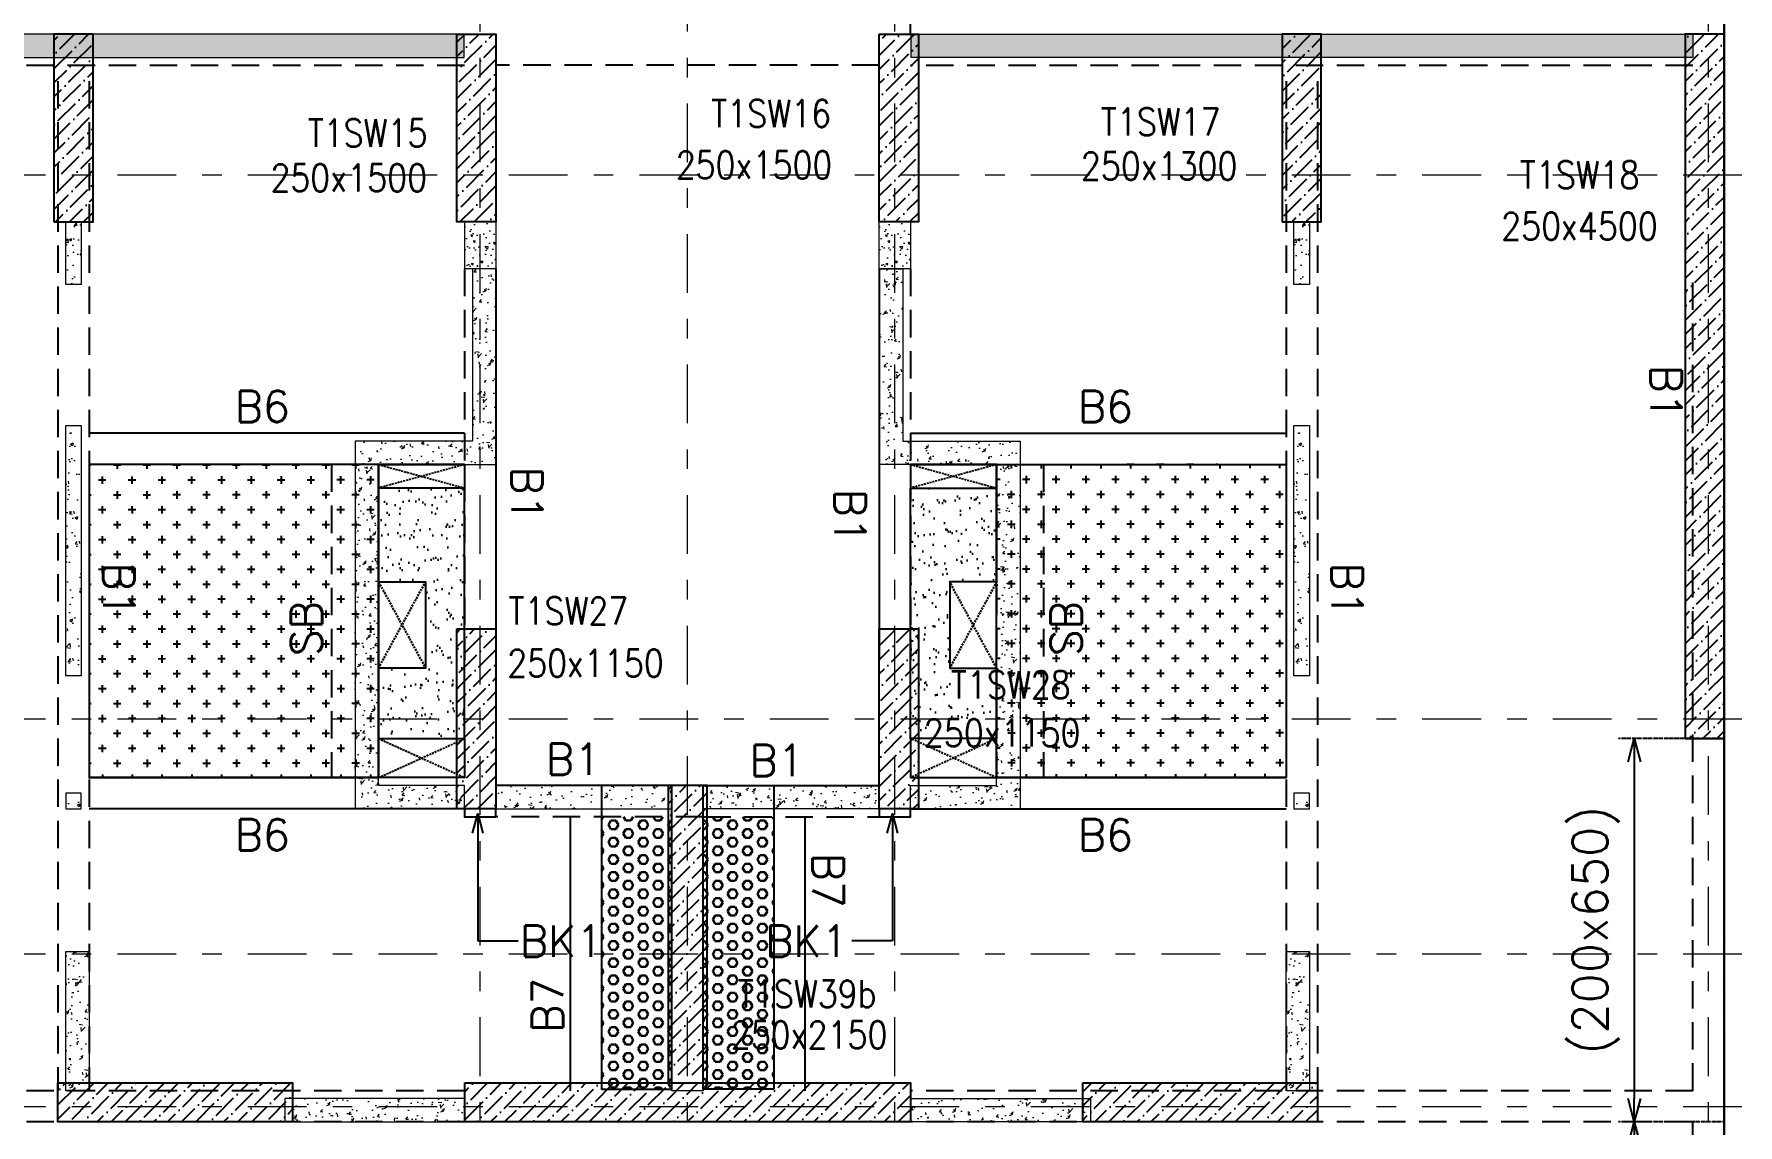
# Model space of a CAD drawing. Header units: millimetres. Extents: x 1078357 to 1340092, y -4684019 to -4550360.
# Drawn here: x 1147423 to 1158313, y -4580680 to -4573711 of the extents above; entities that cross this region are included whole.
import ezdxf

# ---------------------------------------------------------------- set-up
doc = ezdxf.new("R2010")
doc.units = ezdxf.units.MM
doc.header["$PDMODE"] = 35
for name, pattern in [('CENTER', [2, 1.25, -0.25, 0.25, -0.25]), ('CONTINOUS', [0]), ('DGN STYLE 7', [8.34, 3.75, -1.67, 1.25, -1.67]), ('DOT', [0.25, 0, -0.25]), ('HIDDEN', [0.375, 0.25, -0.125]), ('New Retail block$0$CONTINOUS', [0])]:
    doc.linetypes.add(name, pattern=pattern)
doc.layers.get('0').update_dxf_attribs({"lineweight": 0})
doc.layers.get('Defpoints').update_dxf_attribs({"lineweight": 0})
for name, color, linetype in [('DROP SLAB', 8, 'Continuous'), ('EXPANSION JOINT', 10, 'HIDDEN'), ('S-BEAM', 3, 'Continuous'), ('S-BEAM-IDEN', 6, 'Continuous'), ('S-COL_STOP', 12, 'Continuous'), ('S-CUTOUT', 8, 'Continuous'), ('S-SLAB-STOP', 8, 'New Retail block$0$CONTINOUS')]:
    doc.layers.add(name, color=color, linetype=linetype)
for name, color, linetype, lineweight in [('GRID LINE', 8, 'Continuous', 0), ('HATCH', 8, 'Continuous', 30), ('S-COL-IDEN', 30, 'Continuous', 25), ('S-NON STR RCC WALL', 8, 'Continuous', 0)]:
    doc.layers.add(name, color=color, linetype=linetype, lineweight=lineweight)
doc.styles.add('Roman', font='romans')
doc.styles.add('ROMANS', font='romans.shx', dxfattribs={"width": 0.85})
doc.dimstyles.new('HARESH', dxfattribs={"dimtxt": 150, "dimasz": 75, "dimexe": 0, "dimexo": 0, "dimgap": 25, "dimtad": 1, "dimdec": 0, "dimdsep": 46, "dimtxsty": 'Roman', "dimblk": 'OBLIQUE', "dimcen": 225, "dimdle": 25, "dimclrd": 2, "dimclre": 2, "dimclrt": 7, "dimadec": 8, "dimazin": 1, "dimtfac": 1, "dimtdec": 0, "dimtmove": 0, "dimatfit": 0, "dimfxl": 1, "dimlwd": -1, "dimlwe": -1, "dimarcsym": 0})
pattern_1 = [(50, (-5225719.91, 23613938.34), (182.184669, -15.93908554), [19.05, -209.55]), (355, (-5225719.9, 23613938.34), (-35.2434214, 191.0568452), [15.24, -167.6405842]), (100.4514447, (-5225704.73, 23613937.02), (146.9412471, 175.1177519), [16.1900088, -178.0902446]), (46.1842, (-5225719.9, 23613989.14), (271.0790409, -42.042328), [28.575, -314.325]), (96.6355576, (-5225697.32, 23613985.64), (237.404134, 247.4261246), [24.2850231, -267.1356082]), (351.1841512, (-5225719.9, 23613989.14), (237.404134, 247.4261246), [22.859967, -251.459732]), (21, (-5225694.51, 23613976.44), (151.6143913, -102.2651982), [19.05, -209.55]), (326, (-5225694.5, 23613976.44), (61.8020283, 184.1879661), [15.24, -167.64]), (71.451445, (-5225681.87, 23613967.92), (213.4164193, 81.9227689), [16.1900088, -178.0899376]), (37.5, (-5225719.91, 23613938.345), (3.08860325, 84.55503887), [0, -165.608, 0, -170.18, 0, -168.275]), (7.5, (-5225719.91, 23613938.345), (66.8196625, 100.18057482), [0, -97.028, 0, -161.798, 0, -64.135]), (327.5, (-5225776.55, 23613938.345), (135.59059517, -5.728744), [0, -63.5, 0, -198.12, 0, -262.89]), (317.5, (-5225801.95, 23613938.34), (148.1291814, 25.42649103), [0, -82.55, 0, -131.572, 0, -186.69])]
pattern_2 = [(50, (-6322944.62, 28297957.53), (182.184669, -15.93908554), [19.05, -209.55]), (355, (-6322944.62, 28297957.53), (-35.2434214, 191.0568452), [15.24, -167.6405842]), (100.4514447, (-6322929.44, 28297956.2), (146.9412471, 175.1177519), [16.1900088, -178.0902446]), (46.1842, (-6322944.62, 28298008.33), (271.0790409, -42.042328), [28.575, -314.325]), (96.6355576, (-6322922.03, 28298004.83), (237.404134, 247.4261246), [24.2850231, -267.1356082]), (351.1841512, (-6322944.62, 28298008.33), (237.404134, 247.4261246), [22.859967, -251.459732]), (21, (-6322919.22, 28297995.63), (151.6143913, -102.2651982), [19.05, -209.55]), (326, (-6322919.22, 28297995.63), (61.8020283, 184.1879661), [15.24, -167.64]), (71.451445, (-6322906.59, 28297987.11), (213.4164193, 81.9227689), [16.1900088, -178.0899376]), (37.5, (-6322944.623, 28297957.53), (3.08860325, 84.55503887), [0, -165.608, 0, -170.18, 0, -168.275]), (7.5, (-6322944.62, 28297957.53), (66.8196625, 100.18057482), [0, -97.028, 0, -161.798, 0, -64.135]), (327.5, (-6323001.265, 28297957.53), (135.59059517, -5.72874399), [0, -63.5, 0, -198.12, 0, -262.89]), (317.5, (-6323026.67, 28297957.53), (148.1291814, 25.42649103), [0, -82.55, 0, -131.572, 0, -186.69])]
pattern_3 = [(45, (2292446.56, -9444012.59), (33.67596045, 123.4785217), [158.75, -31.75, 0, -31.75])]
pattern_4 = [(45, (2236684.96, -9406181.02), (33.67596045, 123.4785217), [158.75, -31.75, 0, -31.75])]
pattern_5 = [(180.03079016, (-2150741.29, 9463994.93), (-95.1987999, -95.3011726), [47.625, -142.875]), (270.03079016, (-2150765.12, 9464018.725), (95.3011726, -95.1987999), [47.625, -142.875])]
pattern_6 = [(180, (1116375.597, -4391706.48), (-7e-15, -54.992613), [31.75, -63.5]), (300, (1116375.597, -4391706.48), (47.625, 27.496307), [31.75, -63.5]), (240, (1116343.847, -4391706.48), (47.625, -27.496307), [31.75, -63.5])]

# ---------------------------------------------------------------- blocks, each defined once
blk = doc.blocks.new('_Open30')
at = {"color": 0, "linetype": 'ByBlock', "lineweight": -2}
for p, q in [((-1, 0.268), (0, 0)), ((0, 0), (-1, -0.268)), ((0, 0), (-1, 0))]:
    blk.add_line(p, q, dxfattribs=at)
blk = doc.blocks.new('*D151')
at = {"layer": 'Defpoints', "color": 0, "linetype": 'CONTINOUS', "ltscale": 0.5, "transparency": 16777216}
for p in [(1158225, -4578211, 0), (1157651, -4580661), (1158225, -4580661, 0)]:
    blk.add_point(p, dxfattribs=at)
at = {"layer": 'S-BEAM-IDEN', "color": 2, "linetype": 'DOT', "ltscale": 0.5, "transparency": 16777216}
for p, q in [((1158225, -4578211), (1157551, -4578211)), ((1158225, -4580661), (1157551, -4580661))]:
    blk.add_line(p, q, dxfattribs=at)
at = {"layer": 'S-BEAM-IDEN', "color": 2, "linetype": 'CONTINOUS', "ltscale": 0.5, "transparency": 16777216}
blk.add_line((1157651, -4578361), (1157651, -4580511), dxfattribs=at)
at = {"layer": 'S-BEAM-IDEN', "color": 2, "linetype": 'CONTINOUS', "ltscale": 0.5, "transparency": 16777216, "xscale": 150, "yscale": 150, "zscale": 150}
for p, rotation in [((1157651, -4578211), 90), ((1157651, -4580661), 270)]:
    blk.add_blockref('_Open30', p, dxfattribs=dict(at, rotation=rotation))
at = {"layer": 'S-BEAM-IDEN', "linetype": 'CONTINOUS', "ltscale": 0.5, "transparency": 16777216, "insert": (1157405, -4579436), "char_height": 225, "attachment_point": 5, "rotation": 90, "style": 'Roman'}
blk.add_mtext('(200x650)', dxfattribs=at)
blk = doc.blocks.new('*D153')
at = {"layer": 'Defpoints', "color": 0, "linetype": 'CONTINOUS', "ltscale": 0.5, "transparency": 16777216}
for p in [(1158225, -4580661, 0), (1157651, -4582662), (1158225, -4582662, 0)]:
    blk.add_point(p, dxfattribs=at)
at = {"layer": 'S-BEAM-IDEN', "color": 2, "linetype": 'DOT', "ltscale": 0.5, "transparency": 16777216}
for p, q in [((1158225, -4580661), (1157551, -4580661)), ((1158225, -4582662), (1157551, -4582662))]:
    blk.add_line(p, q, dxfattribs=at)
at = {"layer": 'S-BEAM-IDEN', "color": 2, "linetype": 'CONTINOUS', "ltscale": 0.5, "transparency": 16777216}
blk.add_line((1157651, -4580811), (1157651, -4582512), dxfattribs=at)
at = {"layer": 'S-BEAM-IDEN', "color": 2, "linetype": 'CONTINOUS', "ltscale": 0.5, "transparency": 16777216, "xscale": 150, "yscale": 150, "zscale": 150}
for p, rotation in [((1157651, -4580661), 90), ((1157651, -4582662), 270)]:
    blk.add_blockref('_Open30', p, dxfattribs=dict(at, rotation=rotation))
at = {"layer": 'S-BEAM-IDEN', "linetype": 'CONTINOUS', "ltscale": 0.5, "transparency": 16777216, "insert": (1157405, -4581661), "char_height": 225, "attachment_point": 5, "rotation": 90, "style": 'Roman'}
blk.add_mtext('(200x450)', dxfattribs=at)
blk = doc.blocks.new('_Oblique')
at = {"color": 0, "linetype": 'ByBlock', "lineweight": -2}
blk.add_line((-0.5, -0.5), (0.5, 0.5), dxfattribs=at)

msp = doc.modelspace()

# ---------------------------------------------------------------- hatches: boundary and pattern name
at = {"layer": 'DROP SLAB'}
h = msp.add_hatch(dxfattribs=at)
h.set_pattern_fill('CROSS', color=8, scale=15, angle=0.03079)
h.set_pattern_definition(pattern_5)
h.paths.add_polyline_path([(1149625.3, -4576461.7), (1147775.4, -4576461.9), (1147775.4, -4578461.8), (1149625.3, -4578461.6)])
h = msp.add_hatch(dxfattribs=at)
h.set_pattern_fill('CROSS', color=8, scale=15, angle=179.96921)
h.set_pattern_definition(pattern_5)
h.paths.add_polyline_path([(1153575.4, -4576461.8), (1155425.4, -4576461.8), (1155425.4, -4578461.6), (1153575.4, -4578461.6)])
at = {"layer": 'HATCH'}
h = msp.add_hatch(dxfattribs=at)
h.set_pattern_fill('AR-SAND', color=8, scale=3, angle=179.97015)
h.set_pattern_definition([(37.47015413, (-4979082.27, 23465916.33), (-4.72361136, 146.8264517), [0, -115.824, 0, -129.54, 0, -123.825]), (7.4701541, (-4979082.27, 23465916.33), (134.9689868, 214.9772528), [0, -62.484, 0, -104.394, 0, -40.005]), (327.47015413, (-4979175.99, 23465916.37), (237.29790347, 0.3075449), [0, -38.1, 0, -137.16, 0, -179.07]), (317.4701541, (-4979176, 23465916.37), (229.1017424, 66.759465), [0, -19.05, 0, -89.916, 0, -102.87])])
h.paths.add_polyline_path([(1150174.7, -4576611.4), (1149624.7, -4576611.4), (1149624.7, -4577211.4), (1149924.7, -4577211.4), (1149924.7, -4577761.4), (1149624.7, -4577761.4), (1149624.7, -4578211.4), (1150174.7, -4578211.4)])
h = msp.add_hatch(dxfattribs=at)
h.set_pattern_fill('AR-SAND', color=8, scale=3, angle=179.97015)
h.set_pattern_definition([(37.47015413, (-3881857.55, 18781897.14), (-4.72361136, 146.8264517), [0, -115.824, 0, -129.54, 0, -123.825]), (7.4701541, (-3881857.55, 18781897.14), (134.9689868, 214.9772528), [0, -62.484, 0, -104.394, 0, -40.005]), (327.4701541, (-3881951.28, 18781897.19), (237.2979035, 0.3075449), [0, -38.1, 0, -137.16, 0, -179.07]), (317.4701541, (-3881951.28, 18781897.19), (229.1017424, 66.759465), [0, -19.05, 0, -89.916, 0, -102.87])])
h.paths.add_polyline_path([(1153025.4, -4576611.5), (1153575.4, -4576611.5), (1153575.4, -4577211.5), (1153275.4, -4577211.5), (1153275.4, -4577761.5), (1153575.4, -4577761.4), (1153575.4, -4578211.5), (1153025.4, -4578211.5)])
at = {"layer": 'HATCH', "ltscale": 1000}
h = msp.add_hatch(dxfattribs=at)
h.set_pattern_fill('HEX', color=8, scale=10, angle=180)
h.set_pattern_definition(pattern_6)
h.paths.add_polyline_path([(1151500.6, -4580450.9), (1151050.6, -4580450.9), (1151050.2, -4578711.5), (1151500.2, -4578711.5)])
h = msp.add_hatch(dxfattribs=at)
h.set_pattern_fill('HEX', color=8, scale=10, angle=180)
h.set_pattern_definition(pattern_6)
h.paths.add_polyline_path([(1151701, -4580450.9), (1152151, -4580450.9), (1152150.3, -4578711.5), (1151700.3, -4578711.5)])
at = {"layer": 'S-COL_STOP', "lineweight": 25}
h = msp.add_hatch(dxfattribs=at)
h.set_pattern_fill('ANSI36', color=8, scale=20)
h.set_pattern_definition(pattern_3)
h.paths.add_polyline_path([(1147550.6, -4574911.6), (1147800.6, -4574911.6), (1147800.6, -4573711.5), (1147550.6, -4573711.5)])
h = msp.add_hatch(dxfattribs=at)
h.set_pattern_fill('ANSI36', color=8, scale=20)
h.set_pattern_definition(pattern_4)
h.paths.add_polyline_path([(1150125.6, -4574911.5), (1150375.6, -4574911.5), (1150375.6, -4573711.5), (1150125.6, -4573711.5)])
h = msp.add_hatch(dxfattribs=at)
h.set_pattern_fill('ANSI36', color=8, scale=20)
h.set_pattern_definition(pattern_4)
h.paths.add_polyline_path([(1152825.6, -4574911.5), (1153075.6, -4574911.5), (1153075.6, -4573711.5), (1152825.6, -4573711.5)])
h = msp.add_hatch(dxfattribs=at)
h.set_pattern_fill('ANSI36', color=8, scale=20)
h.set_pattern_definition(pattern_3)
h.paths.add_polyline_path([(1155400.6, -4574911.6), (1155650.6, -4574911.6), (1155650.6, -4573711.7), (1155400.6, -4573711.7)])
h = msp.add_hatch(dxfattribs=at)
h.set_pattern_fill('ANSI36', color=8, scale=20)
h.set_pattern_definition(pattern_3)
h.paths.add_polyline_path([(1157975.6, -4578211.5), (1158225.6, -4578211.5), (1158225.6, -4573711.7), (1157975.6, -4573711.7)])
h = msp.add_hatch(dxfattribs=at)
h.set_pattern_fill('ANSI36', color=8, scale=20)
h.set_pattern_definition(pattern_4)
h.paths.add_polyline_path([(1150125.6, -4577511.6), (1150375.6, -4577511.6), (1150375.6, -4578661.6), (1150125.6, -4578661.6)])
h = msp.add_hatch(dxfattribs=at)
h.set_pattern_fill('ANSI36', color=8, scale=20)
h.set_pattern_definition(pattern_4)
h.paths.add_polyline_path([(1152825.6, -4577511.6), (1153075.6, -4577511.6), (1153075.6, -4578661.6), (1152825.6, -4578661.6)])
h = msp.add_hatch(dxfattribs=at)
h.set_pattern_fill('ANSI36', color=8, scale=20)
h.set_pattern_definition(pattern_3)
h.paths.add_polyline_path([(1151475.6, -4580361.5), (1151725.6, -4580359.7), (1151725.6, -4578509.7), (1151475.6, -4578511.5)])
h = msp.add_hatch(dxfattribs=at)
h.set_pattern_fill('ANSI36', color=8, scale=20)
h.set_pattern_definition(pattern_3)
h.paths.add_polyline_path([(1147575.6, -4580411.5), (1149075.6, -4580411.5), (1149075.6, -4580661.5), (1147575.6, -4580661.5)])
h = msp.add_hatch(dxfattribs=at)
h.set_pattern_fill('ANSI36', color=8, scale=20)
h.set_pattern_definition(pattern_3)
h.paths.add_polyline_path([(1150175.6, -4580411.5), (1153025.6, -4580411.5), (1153025.6, -4580661.5), (1150175.6, -4580661.5)])
h = msp.add_hatch(dxfattribs=at)
h.set_pattern_fill('ANSI36', color=8, scale=20)
h.set_pattern_definition(pattern_3)
h.paths.add_polyline_path([(1154125.6, -4580411.5), (1155625.6, -4580411.5), (1155625.6, -4580661.5), (1154125.6, -4580661.5)])
at = {"layer": 'S-NON STR RCC WALL'}
h = msp.add_hatch(dxfattribs=at)
h.set_pattern_fill('AR-CONC', color=256)
h.set_pattern_definition(pattern_2)
h.paths.add_polyline_path([(1150172.5, -4573711.5), (1145175.4, -4573711.5), (1145175.4, -4573861.5), (1150172.5, -4573861.5)])
h = msp.add_hatch(dxfattribs=at)
h.set_pattern_fill('AR-CONC', color=256, angle=180)
h.set_pattern_definition(pattern_2)
h.paths.add_polyline_path([(1153028.4, -4573711.5), (1158025.4, -4573711.5), (1158025.4, -4573861.5), (1153028.4, -4573861.5)])
h = msp.add_hatch(dxfattribs=at)
h.set_pattern_fill('AR-CONC', color=256, angle=180)
h.set_pattern_definition([(50, (1147688.83, -4390341.82), (182.18467, -15.93909), [19.05, -209.55]), (355, (1147688.83, -4390341.82), (-35.24342, 191.05685), [15.24, -167.64058]), (100.45144, (1147704.01, -4390343.14), (146.94125, 175.11775), [16.19, -178.09024]), (46.1842, (1147688.83, -4390291.02), (271.07904, -42.04233), [28.575, -314.325]), (96.63556, (1147711.42, -4390294.52), (237.40413, 247.42612), [24.28502, -267.1356]), (351.18415, (1147688.83, -4390291.02), (237.40413, 247.42612), [22.85997, -251.45973]), (21, (1147714.23, -4390303.72), (151.61439, -102.2652), [19.05, -209.55]), (326, (1147714.23, -4390303.72), (61.80203, 184.18797), [15.24, -167.64]), (71.45144, (1147726.86, -4390312.24), (213.41642, 81.92277), [16.19, -178.08994]), (37.5, (1147688.83, -4390341.815), (3.088603, 84.55504), [0, -165.608, 0, -170.18, 0, -168.275]), (7.5, (1147688.83, -4390341.815), (66.819663, 100.180575), [0, -97.028, 0, -161.798, 0, -64.135]), (327.5, (1147632.19, -4390341.815), (135.590595, -5.728744), [0, -63.5, 0, -198.12, 0, -262.89]), (317.5, (1147606.79, -4390341.82), (148.12918, 25.42649), [0, -82.55, 0, -131.572, 0, -186.69])])
h.paths.add_polyline_path([(1147625.4, -4574911.5), (1147725.4, -4574911.5), (1147725.4, -4575311.5), (1147625.4, -4575311.5)])
h = msp.add_hatch(dxfattribs=at)
h.set_pattern_fill('AR-CONC', color=8, scale=20, angle=90)
h.set_pattern_definition([(140, (-2057824.5, -7113655.96), (12.550427, 143.4520365), [15, -165]), (85, (-2057824.5, -7113655.96), (-150.438427, -27.7502667), [12, -132]), (190.4514445, (-2057823.46, -7113644), (-137.887998, 115.7017693), [12.7480384, -140.2284224]), (136.1842, (-2057864.5, -7113655.96), (33.103856, 213.448266), [22.5, -247.5]), (186.6356355, (-2057861.74, -7113638.17), (-194.82372, 186.932389), [19.122068, -210.342752]), (81.184164, (-2057864.5, -7113655.96), (-194.82372, 186.932389), [18, -198]), (111, (-2057854.5, -7113635.96), (80.523778, 119.3814104), [15, -165]), (56, (-2057854.5, -7113635.96), (-145.030009, 48.6630664), [12, -132]), (161.4514447, (-2057847.79, -7113626.01), (-64.5062306, 168.0444753), [12.748038, -140.2284224]), (127.5, (-2057824.5, -7113655.96), (-66.57877077, 2.43197106), [0, -130.4, 0, -134, 0, -132.5]), (97.5, (-2057824.5, -7113655.96), (-78.8823424, 52.6139075), [0, -76.4, 0, -127.4, 0, -50.5]), (57.5, (-2057824.5, -7113700.56), (4.51097435, 106.7644872), [0, -50, 0, -156, 0, -207]), (47.5, (-2057824.5, -7113720.56), (-20.0209965, 116.6372339), [0, -65, 0, -103.6, 0, -147])])
h.paths.add_polyline_path([(1150375.5, -4574911.5), (1150375.5, -4575211.5), (1150175.6, -4575211.5), (1150175.6, -4574911.5)])
h = msp.add_hatch(dxfattribs=at)
h.set_pattern_fill('AR-CONC', color=8, scale=20, angle=90)
h.set_pattern_definition([(140, (-2055174.5, -7113655.96), (12.550427, 143.4520365), [15, -165]), (85, (-2055174.5, -7113655.96), (-150.438427, -27.7502667), [12, -132]), (190.4514445, (-2055173.46, -7113644), (-137.887998, 115.7017693), [12.7480384, -140.2284224]), (136.1842, (-2055214.5, -7113655.96), (33.103856, 213.448266), [22.5, -247.5]), (186.6356355, (-2055211.74, -7113638.17), (-194.82372, 186.932389), [19.122068, -210.342752]), (81.184164, (-2055214.5, -7113655.96), (-194.82372, 186.932389), [18, -198]), (111, (-2055204.5, -7113635.96), (80.523778, 119.3814104), [15, -165]), (56, (-2055204.5, -7113635.96), (-145.030009, 48.6630664), [12, -132]), (161.4514447, (-2055197.79, -7113626.01), (-64.5062306, 168.0444753), [12.748038, -140.2284224]), (127.5, (-2055174.5, -7113655.96), (-66.57877077, 2.43197106), [0, -130.4, 0, -134, 0, -132.5]), (97.5, (-2055174.5, -7113655.96), (-78.8823424, 52.6139075), [0, -76.4, 0, -127.4, 0, -50.5]), (57.5, (-2055174.5, -7113700.56), (4.51097435, 106.7644872), [0, -50, 0, -156, 0, -207]), (47.5, (-2055174.5, -7113720.56), (-20.0209965, 116.6372339), [0, -65, 0, -103.6, 0, -147])])
h.paths.add_polyline_path([(1153025.5, -4574911.5), (1153025.5, -4575211.5), (1152825.6, -4575211.5), (1152825.6, -4574911.5)])
h = msp.add_hatch(dxfattribs=at)
h.set_pattern_fill('AR-CONC', color=256, angle=180)
h.set_pattern_definition([(50, (1155538.85, -4390341.82), (182.18467, -15.93909), [19.05, -209.55]), (355, (1155538.85, -4390341.82), (-35.24342, 191.05685), [15.24, -167.64058]), (100.45144, (1155554.03, -4390343.14), (146.94125, 175.11775), [16.19, -178.09024]), (46.1842, (1155538.85, -4390291.02), (271.07904, -42.04233), [28.575, -314.325]), (96.63556, (1155561.44, -4390294.52), (237.40413, 247.42612), [24.28502, -267.1356]), (351.18415, (1155538.85, -4390291.02), (237.40413, 247.42612), [22.85997, -251.45973]), (21, (1155564.25, -4390303.72), (151.61439, -102.2652), [19.05, -209.55]), (326, (1155564.25, -4390303.72), (61.80203, 184.18797), [15.24, -167.64]), (71.45144, (1155576.89, -4390312.24), (213.41642, 81.92277), [16.19, -178.08994]), (37.5, (1155538.85, -4390341.815), (3.088603, 84.55504), [0, -165.608, 0, -170.18, 0, -168.275]), (7.5, (1155538.85, -4390341.815), (66.819663, 100.180575), [0, -97.028, 0, -161.798, 0, -64.135]), (327.5, (1155482.21, -4390341.815), (135.590595, -5.728744), [0, -63.5, 0, -198.12, 0, -262.89]), (317.5, (1155456.81, -4390341.82), (148.12918, 25.42649), [0, -82.55, 0, -131.572, 0, -186.69])])
h.paths.add_polyline_path([(1155475.4, -4574911.5), (1155575.4, -4574911.5), (1155575.4, -4575311.5), (1155475.4, -4575311.5)])
h = msp.add_hatch(dxfattribs=at)
h.set_pattern_fill('AR-CONC', color=256)
h.set_pattern_definition(pattern_1)
h.paths.add_polyline_path([(1149475.4, -4576311.5), (1149475.4, -4578661.5), (1150175.4, -4578661.5), (1150175.4, -4578511.5), (1149625.4, -4578511.5), (1149625.4, -4576461.5), (1150375.4, -4576461.5), (1150375.4, -4575211.4), (1150225.4, -4575211.4), (1150225.4, -4576311.5)])
h = msp.add_hatch(dxfattribs=at)
h.set_pattern_fill('AR-CONC', color=256, angle=180)
h.set_pattern_definition(pattern_1)
h.paths.add_polyline_path([(1153725.4, -4576311.5), (1153725.4, -4578661.5), (1153025.4, -4578661.5), (1153025.4, -4578511.5), (1153575.4, -4578511.5), (1153575.4, -4576461.5), (1152825.4, -4576461.5), (1152825.4, -4575211.4), (1152975.4, -4575211.4), (1152975.4, -4576311.5)])
h = msp.add_hatch(dxfattribs=at)
h.set_pattern_fill('AR-CONC', color=256, angle=180)
h.set_pattern_definition([(50, (2244913.54, -9074361), (182.184669, -15.9390855), [19.05, -209.55]), (355, (2244913.54, -9074361), (-35.2434214, 191.056845), [15.24, -167.640584]), (100.4514447, (2244928.73, -9074362.33), (146.941247, 175.117752), [16.190009, -178.0902446]), (46.1842, (2244913.54, -9074310.2), (271.079041, -42.042328), [28.575, -314.325]), (96.6355576, (2244936.13, -9074313.7), (237.404134, 247.426125), [24.285023, -267.135608]), (351.184151, (2244913.54, -9074310.2), (237.404134, 247.426125), [22.859967, -251.459732]), (21, (2244938.94, -9074322.9), (151.6143913, -102.265198), [19.05, -209.55]), (326, (2244938.94, -9074322.9), (61.802028, 184.187966), [15.24, -167.64]), (71.451445, (2244951.58, -9074331.42), (213.416419, 81.922769), [16.190009, -178.0899376]), (37.5, (2244913.544, -9074361), (3.08860325, 84.5550389), [0, -165.608, 0, -170.18, 0, -168.275]), (7.5, (2244913.54, -9074361), (66.8196625, 100.1805748), [0, -97.028, 0, -161.798, 0, -64.135]), (327.5, (2244856.9, -9074361), (135.5905952, -5.728744), [0, -63.5, 0, -198.12, 0, -262.89]), (317.5, (2244831.5, -9074361), (148.1291814, 25.426491), [0, -82.55, 0, -131.572, 0, -186.69])])
h.paths.add_polyline_path([(1147625.4, -4576211.5), (1147725.4, -4576211.5), (1147725.4, -4577811.5), (1147625.4, -4577811.5)])
h = msp.add_hatch(dxfattribs=at)
h.set_pattern_fill('AR-CONC', color=256, angle=180)
h.set_pattern_definition([(50, (2252763.57, -9074361), (182.184669, -15.9390855), [19.05, -209.55]), (355, (2252763.57, -9074361), (-35.2434214, 191.056845), [15.24, -167.640584]), (100.4514447, (2252778.75, -9074362.33), (146.941247, 175.117752), [16.190009, -178.0902446]), (46.1842, (2252763.57, -9074310.2), (271.079041, -42.042328), [28.575, -314.325]), (96.6355576, (2252786.16, -9074313.7), (237.404134, 247.426125), [24.285023, -267.135608]), (351.184151, (2252763.57, -9074310.2), (237.404134, 247.426125), [22.859967, -251.459732]), (21, (2252788.97, -9074322.9), (151.6143913, -102.265198), [19.05, -209.55]), (326, (2252788.97, -9074322.9), (61.802028, 184.187966), [15.24, -167.64]), (71.451445, (2252801.6, -9074331.42), (213.416419, 81.922769), [16.190009, -178.0899376]), (37.5, (2252763.567, -9074361), (3.08860325, 84.5550389), [0, -165.608, 0, -170.18, 0, -168.275]), (7.5, (2252763.57, -9074361), (66.8196625, 100.1805748), [0, -97.028, 0, -161.798, 0, -64.135]), (327.5, (2252706.925, -9074361), (135.5905952, -5.728744), [0, -63.5, 0, -198.12, 0, -262.89]), (317.5, (2252681.52, -9074361), (148.1291814, 25.426491), [0, -82.55, 0, -131.572, 0, -186.69])])
h.paths.add_polyline_path([(1155475.4, -4576211.5), (1155575.4, -4576211.5), (1155575.4, -4577811.5), (1155475.4, -4577811.5)])
h = msp.add_hatch(dxfattribs=at)
h.set_pattern_fill('AR-CONC', color=256)
h.set_pattern_definition(pattern_1)
h.paths.add_polyline_path([(1151500.4, -4578511.5), (1150375.4, -4578511.5), (1150375.4, -4578661.5), (1151500.4, -4578661.5)])
h = msp.add_hatch(dxfattribs=at)
h.set_pattern_fill('AR-CONC', color=256, angle=180)
h.set_pattern_definition(pattern_1)
h.paths.add_polyline_path([(1151700.4, -4578511.5), (1152825.4, -4578511.5), (1152825.4, -4578661.5), (1151700.4, -4578661.5)])
h = msp.add_hatch(dxfattribs=at)
h.set_pattern_fill('AR-CONC', color=256, angle=180)
h.set_pattern_definition([(50, (2244900.33, -9075725.67), (182.184669, -15.9390855), [19.05, -209.55]), (355, (2244900.33, -9075725.67), (-35.2434214, 191.056845), [15.24, -167.640584]), (100.4514447, (2244915.51, -9075727), (146.941247, 175.117752), [16.190009, -178.0902446]), (46.1842, (2244900.33, -9075674.87), (271.079041, -42.042328), [28.575, -314.325]), (96.6355576, (2244922.92, -9075678.37), (237.404134, 247.426125), [24.285023, -267.135608]), (351.184151, (2244900.33, -9075674.87), (237.404134, 247.426125), [22.859967, -251.459732]), (21, (2244925.73, -9075687.57), (151.6143913, -102.265198), [19.05, -209.55]), (326, (2244925.73, -9075687.57), (61.802028, 184.187966), [15.24, -167.64]), (71.451445, (2244938.36, -9075696.09), (213.416419, 81.922769), [16.190009, -178.0899376]), (37.5, (2244900.33, -9075725.67), (3.08860325, 84.5550389), [0, -165.608, 0, -170.18, 0, -168.275]), (7.5, (2244900.33, -9075725.67), (66.8196625, 100.1805748), [0, -97.028, 0, -161.798, 0, -64.135]), (327.5, (2244843.69, -9075725.67), (135.5905952, -5.728744), [0, -63.5, 0, -198.12, 0, -262.89]), (317.5, (2244818.29, -9075725.67), (148.1291814, 25.426491), [0, -82.55, 0, -131.572, 0, -186.69])])
h.paths.add_polyline_path([(1147625.4, -4578661.5), (1147725.4, -4578661.5), (1147725.4, -4578561.5), (1147625.4, -4578561.5)])
h = msp.add_hatch(dxfattribs=at)
h.set_pattern_fill('AR-CONC', color=256, angle=180)
h.set_pattern_definition([(50, (2252750.35, -9075725.67), (182.184669, -15.9390855), [19.05, -209.55]), (355, (2252750.35, -9075725.67), (-35.2434214, 191.056845), [15.24, -167.640584]), (100.4514447, (2252765.53, -9075727), (146.941247, 175.117752), [16.190009, -178.0902446]), (46.1842, (2252750.35, -9075674.87), (271.079041, -42.042328), [28.575, -314.325]), (96.6355576, (2252772.94, -9075678.37), (237.404134, 247.426125), [24.285023, -267.135608]), (351.184151, (2252750.35, -9075674.87), (237.404134, 247.426125), [22.859967, -251.459732]), (21, (2252775.75, -9075687.57), (151.6143913, -102.265198), [19.05, -209.55]), (326, (2252775.75, -9075687.57), (61.802028, 184.187966), [15.24, -167.64]), (71.451445, (2252788.39, -9075696.09), (213.416419, 81.922769), [16.190009, -178.0899376]), (37.5, (2252750.35, -9075725.67), (3.08860325, 84.5550389), [0, -165.608, 0, -170.18, 0, -168.275]), (7.5, (2252750.35, -9075725.67), (66.8196625, 100.1805748), [0, -97.028, 0, -161.798, 0, -64.135]), (327.5, (2252693.71, -9075725.67), (135.5905952, -5.728744), [0, -63.5, 0, -198.12, 0, -262.89]), (317.5, (2252668.31, -9075725.67), (148.1291814, 25.426491), [0, -82.55, 0, -131.572, 0, -186.69])])
h.paths.add_polyline_path([(1155475.4, -4578661.5), (1155575.4, -4578661.5), (1155575.4, -4578561.5), (1155475.4, -4578561.5)])
h = msp.add_hatch(dxfattribs=at)
h.set_pattern_fill('AR-CONC', color=256, angle=180)
h.set_pattern_definition([(50, (-6303909.37, 28297957.52), (182.184669, -15.93908554), [19.05, -209.55]), (355, (-6303909.37, 28297957.52), (-35.2434214, 191.0568452), [15.24, -167.6405842]), (100.4514447, (-6303894.19, 28297956.2), (146.9412471, 175.1177519), [16.1900088, -178.0902446]), (46.1842, (-6303909.37, 28298008.32), (271.0790409, -42.042328), [28.575, -314.325]), (96.6355576, (-6303886.78, 28298004.82), (237.404134, 247.4261246), [24.2850231, -267.1356082]), (351.1841512, (-6303909.37, 28298008.32), (237.404134, 247.4261246), [22.859967, -251.459732]), (21, (-6303883.97, 28297995.62), (151.6143913, -102.2651982), [19.05, -209.55]), (326, (-6303883.97, 28297995.62), (61.8020283, 184.1879661), [15.24, -167.64]), (71.451445, (-6303871.33, 28297987.1), (213.4164193, 81.9227689), [16.1900088, -178.0899376]), (37.5, (-6303909.37, 28297957.525), (3.08860325, 84.55503887), [0, -165.608, 0, -170.18, 0, -168.275]), (7.5, (-6303909.37, 28297957.525), (66.8196625, 100.18057482), [0, -97.028, 0, -161.798, 0, -64.135]), (327.5, (-6303966.01, 28297957.525), (135.59059517, -5.72874399), [0, -63.5, 0, -198.12, 0, -262.89]), (317.5, (-6303991.41, 28297957.52), (148.1291814, 25.42649103), [0, -82.55, 0, -131.572, 0, -186.69])])
h.paths.add_polyline_path([(1147625.4, -4579571.5), (1147775.4, -4579571.5), (1147775.4, -4580461.4), (1147625.4, -4580461.4)])
h = msp.add_hatch(dxfattribs=at)
h.set_pattern_fill('AR-CONC', color=256, angle=180)
h.set_pattern_definition([(50, (-6296109.38, 28297957.52), (182.184669, -15.93908554), [19.05, -209.55]), (355, (-6296109.38, 28297957.52), (-35.2434214, 191.0568452), [15.24, -167.6405842]), (100.4514447, (-6296094.2, 28297956.2), (146.9412471, 175.1177519), [16.1900088, -178.0902446]), (46.1842, (-6296109.38, 28298008.32), (271.0790409, -42.042328), [28.575, -314.325]), (96.6355576, (-6296086.79, 28298004.82), (237.404134, 247.4261246), [24.2850231, -267.1356082]), (351.1841512, (-6296109.38, 28298008.32), (237.404134, 247.4261246), [22.859967, -251.459732]), (21, (-6296083.98, 28297995.62), (151.6143913, -102.2651982), [19.05, -209.55]), (326, (-6296083.98, 28297995.62), (61.8020283, 184.1879661), [15.24, -167.64]), (71.451445, (-6296071.34, 28297987.1), (213.4164193, 81.9227689), [16.1900088, -178.0899376]), (37.5, (-6296109.376, 28297957.525), (3.08860325, 84.55503887), [0, -165.608, 0, -170.18, 0, -168.275]), (7.5, (-6296109.38, 28297957.525), (66.8196625, 100.18057482), [0, -97.028, 0, -161.798, 0, -64.135]), (327.5, (-6296166.02, 28297957.525), (135.59059517, -5.72874399), [0, -63.5, 0, -198.12, 0, -262.89]), (317.5, (-6296191.42, 28297957.52), (148.1291814, 25.42649103), [0, -82.55, 0, -131.572, 0, -186.69])])
h.paths.add_polyline_path([(1155425.4, -4579571.5), (1155575.4, -4579571.5), (1155575.4, -4580461.4), (1155425.4, -4580461.4)])
h = msp.add_hatch(dxfattribs=at)
h.set_pattern_fill('AR-CONC', color=256)
h.set_pattern_definition(pattern_1)
h.paths.add_polyline_path([(1150175.4, -4580511.5), (1149025.4, -4580511.5), (1149025.4, -4580661.5), (1150175.4, -4580661.5)])
h = msp.add_hatch(dxfattribs=at)
h.set_pattern_fill('AR-CONC', color=256)
h.set_pattern_definition([(50, (-6322944.62, 28297957.53), (182.184669, -15.93908554), [19.05, -209.55]), (355, (-6322944.62, 28297957.53), (-35.2434214, 191.0568452), [15.24, -167.6405842]), (100.4514447, (-6322929.44, 28297956.2), (146.9412471, 175.1177519), [16.1900088, -178.0902446]), (46.1842, (-6322944.62, 28298008.33), (271.0790409, -42.042328), [28.575, -314.325]), (96.6355576, (-6322922.03, 28298004.83), (237.404134, 247.4261246), [24.2850231, -267.1356082]), (351.1841512, (-6322944.62, 28298008.33), (237.404134, 247.4261246), [22.859967, -251.459732]), (21, (-6322919.22, 28297995.63), (151.6143913, -102.2651982), [19.05, -209.55]), (326, (-6322919.22, 28297995.63), (61.8020283, 184.1879661), [15.24, -167.64]), (71.451445, (-6322906.59, 28297987.11), (213.4164193, 81.9227689), [16.1900088, -178.0899376]), (37.5, (-6322944.623, 28297957.53), (3.08860325, 84.55503887), [0, -165.608, 0, -170.18, 0, -168.275]), (7.5, (-6322944.62, 28297957.53), (66.8196625, 100.18057482), [0, -97.028, 0, -161.798, 0, -64.135]), (327.5, (-6323001.265, 28297957.53), (135.59059517, -5.72874399), [0, -63.5, 0, -198.12, 0, -262.89]), (317.5, (-6323026.67, 28297957.53), (148.1291814, 25.42649103), [0, -82.55, 0, -131.572, 0, -186.69])])
h.paths.add_polyline_path([(1153025.4, -4580511.5), (1154175.4, -4580511.5), (1154175.4, -4580661.5), (1153025.4, -4580661.5)])

# ---------------------------------------------------------------- linework, layer by layer
at = {"color": 2, "linetype": 'CENTER', "ltscale": 700, "elevation": 0}
msp.add_lwpolyline([(1151500.6, -4578511.5), (1151700.6, -4578511.5), (1151700.6, -4580461.5), (1151500.6, -4580461.5)], close=True, dxfattribs=at)
at = {"layer": 'EXPANSION JOINT'}
msp.add_line((1158225.4, -4570971.5, 0), (1158225.4, -4585111.5, 0), dxfattribs=at)
msp.add_line((1158225.4, -4570971.5, 0), (1158225.4, -4585111.5, 0), dxfattribs=at)
at = {"layer": 'GRID LINE', "linetype": 'DGN STYLE 7', "ltscale": 100, "elevation": 0}
for points in [[(1150275.4, -4592877.8), (1150275.4, -4570606.9)], [(1151600.4, -4592877.8), (1151600.4, -4570606.9)], [(1152925.4, -4592877.8), (1152925.4, -4570606.9)], [(1158125.4, -4592877.8), (1158125.4, -4570606.9)], [(1111260.2, -4574611.5), (1206623.6, -4574611.5)], [(1111260.2, -4578086.5), (1206623.6, -4578086.5)], [(1111260.2, -4579586.5), (1206623.6, -4579586.5)], [(1111260.2, -4580561.5), (1206623.6, -4580561.5)]]:
    msp.add_lwpolyline(points, dxfattribs=at)
at = {"layer": 'S-BEAM', "linetype": 'CONTINOUS', "ltscale": 700}
for p, q in [((1153025.4, -4573711.5, 0), (1153025.4, -4573111.5, 0)), ((1158225.4, -4573711.5, 0), (1158225.4, -4573111.5, 0)), ((1150375.4, -4575211.4, 0), (1150375.4, -4577711.5, 0)), ((1152825.4, -4575211.4, 0), (1152825.4, -4577711.5, 0)), ((1158225.4, -4580661.4, 0), (1158225.4, -4575211.4, 0)), ((1158225.4, -4577711.5, 0), (1158226.1, -4577711.5, 0)), ((1151489.6, -4578511.5, 0), (1150375.4, -4578511.5, 0)), ((1151700.4, -4578511.5, 0), (1152825.6, -4578511.5, 0))]:
    msp.add_line(p, q, dxfattribs=at)
at = {"layer": 'S-BEAM', "linetype": 'HIDDEN', "ltscale": 700}
for p, q in [((1150175.4, -4573911.5, 0), (1145175.4, -4573911.5, 0)), ((1152825.4, -4573910.5, 50), (1150375.8, -4573910.5, 0)), ((1158025.4, -4573911.5, 0), (1153025.4, -4573911.5, 0)), ((1147575.4, -4574011.5, 0), (1147575.4, -4580461.4, 0)), ((1147775.4, -4574011.5, 0), (1147775.4, -4580461.4, 0)), ((1155425.4, -4574011.5, 0), (1155425.4, -4580461.4, 0)), ((1155625.4, -4574011.5, 0), (1155625.4, -4580461.4, 0)), ((1150175.4, -4575211.4, 0), (1150175.4, -4577711.5, 0)), ((1153025.4, -4575211.4, 0), (1153025.4, -4577711.5, 0)), ((1158025.4, -4580461.4, 0), (1158025.4, -4575211.4, 0)), ((1149325.4, -4576461.5, 0), (1149325.4, -4578461.3, 0)), ((1153575.3, -4576462, 0), (1153575.3, -4578461.8, 0)), ((1153875.3, -4576462, 0), (1153875.3, -4578461.8, 0)), ((1151700.6, -4578711.5, 0), (1150375.4, -4578711.5, 0)), ((1151700.6, -4578711.5, 0), (1152825.4, -4578711.5, 0)), ((1150175.4, -4580461.4, 0), (1139319.2, -4580461.4, 0)), ((1158025.4, -4580461.4, 0), (1153025.4, -4580461.4, 0)), ((1150175.4, -4580661.4, 0), (1139319.2, -4580661.4, 0)), ((1158025.4, -4580661.4, 0), (1153025.4, -4580661.4, 0))]:
    msp.add_line(p, q, dxfattribs=at)
at = {"layer": 'S-BEAM', "ltscale": 700}
for p, q in [((1150175.4, -4576261.9, 0), (1147775.4, -4576261.9, 0)), ((1153025.4, -4576261.8, 0), (1155425.4, -4576261.8, 0)), ((1158225.4, -4577511.5, 0), (1158226.1, -4577511.5, 0)), ((1150175.2, -4578661.7, 0), (1147775.4, -4578661.7, 0)), ((1150850.3, -4578711.6, 0), (1150850.3, -4580461.6, 0)), ((1152350.6, -4578711.6, 0), (1152350.5, -4580461.6, 0)), ((1153025.6, -4578661.6, 0), (1155425.4, -4578661.6, 0))]:
    msp.add_line(p, q, dxfattribs=at)
at = {"layer": 'S-BEAM', "linetype": 'Continuous', "ltscale": 700}
for p, q in [((1150175.4, -4576461.9, 0), (1147775.4, -4576461.9, 0)), ((1153025.4, -4576461.8, 0), (1155425.4, -4576461.8, 0)), ((1150175.2, -4578461.7, 0), (1147775.4, -4578461.7, 0)), ((1153025.6, -4578461.6, 0), (1155425.4, -4578461.6, 0)), ((1151050.3, -4578711.6, 0), (1151050.3, -4580450.9, 0)), ((1152150.6, -4578711.6, 0), (1152150.5, -4580450.9, 0))]:
    msp.add_line(p, q, dxfattribs=at)
at = {"layer": 'S-BEAM', "linetype": 'ByBlock', "ltscale": 700}
msp.add_line((1149625.4, -4576461.5, 0), (1149625.4, -4578461.3, 0), dxfattribs=at)
at = {"layer": 'S-BEAM', "linetype": 'HIDDEN', "ltscale": 500}
msp.add_line((1158025.4, -4582661.5, 0), (1158025.4, -4580661.4, 0), dxfattribs=at)
at = {"layer": 'S-BEAM', "linetype": 'Continuous', "ltscale": 500}
msp.add_line((1158225.4, -4582661.5, 0), (1158225.4, -4580661.5, 0), dxfattribs=at)
at = {"layer": 'S-BEAM', "linetype": 'Continuous', "ltscale": 700, "elevation": 0}
for points in [[(1150375.4, -4578661.5), (1150175.4, -4578661.5), (1150175.4, -4578711.7), (1150375.4, -4578711.7)], [(1153025.5, -4578661.5), (1152825.4, -4578661.5), (1152825.4, -4578711.7), (1153025.5, -4578711.7)]]:
    msp.add_lwpolyline(points, close=True, dxfattribs=at)
at = {"layer": 'S-COL_STOP', "lineweight": 25, "elevation": 0}
for points in [[(1147550.6, -4574911.6), (1147800.6, -4574911.6), (1147800.6, -4573711.5), (1147550.6, -4573711.5)], [(1150125.6, -4573711.5), (1150375.6, -4573711.5), (1150375.6, -4574911.5), (1150125.6, -4574911.5)], [(1152825.6, -4573711.5), (1153075.6, -4573711.5), (1153075.6, -4574911.5), (1152825.6, -4574911.5)], [(1155400.6, -4574911.6), (1155650.6, -4574911.6), (1155650.6, -4573711.5), (1155400.6, -4573711.5)], [(1157975.6, -4578211.5), (1158225.6, -4578211.5), (1158225.6, -4573711.7), (1157975.6, -4573711.7)], [(1150125.6, -4577511.6), (1150375.6, -4577511.6), (1150375.6, -4578661.6), (1150125.6, -4578661.6)], [(1152825.6, -4577511.6), (1153075.6, -4577511.6), (1153075.6, -4578661.6), (1152825.6, -4578661.6)], [(1151475.6, -4580411.5), (1151725.6, -4580411.5), (1151725.6, -4578511.5), (1151475.6, -4578511.5)], [(1147575.6, -4580411.5), (1149075.6, -4580411.5), (1149075.6, -4580661.5), (1147575.6, -4580661.5)], [(1150175.6, -4580411.5), (1153025.6, -4580411.5), (1153025.6, -4580661.5), (1150175.6, -4580661.5)], [(1154125.6, -4580411.5), (1155625.6, -4580411.5), (1155625.6, -4580661.5), (1154125.6, -4580661.5)]]:
    msp.add_lwpolyline(points, close=True, dxfattribs=at)
at = {"layer": 'S-CUTOUT', "linetype": 'HIDDEN', "ltscale": 50}
for p, q in [((1150175, -4576461.5, 0), (1149625, -4576611.5, 0)), ((1149625.8, -4576461.7, 0), (1150175, -4576611.5, 0)), ((1153025.4, -4576461.5, 0), (1153575.4, -4576611.5, 0)), ((1153574.6, -4576461.7, 0), (1153025.4, -4576611.5, 0)), ((1149625.3, -4577211.4, 0), (1149925.3, -4577761.4, 0)), ((1149625.3, -4577761.4, 0), (1149925.3, -4577211.4, 0)), ((1153575.5, -4577211.5, 0), (1153275.4, -4577761.5, 0)), ((1153575.5, -4577761.5, 0), (1153275.4, -4577211.5, 0)), ((1149625.4, -4578211.5, 0), (1150175.3, -4578461.5, 0)), ((1149625.4, -4578461.5, 0), (1150175.4, -4578211.5, 0)), ((1153575.4, -4578461.5, 0), (1153025.4, -4578211.5, 0)), ((1153575.4, -4578211.5, 0), (1153025.6, -4578461.5, 0))]:
    msp.add_line(p, q, dxfattribs=at)
at = {"layer": 'S-CUTOUT', "linetype": 'CONTINOUS', "ltscale": 500, "elevation": 0}
for points in [[(1149625, -4576461.7), (1150175, -4576461.7), (1150175, -4576611.5), (1149625, -4576611.5)], [(1153575.4, -4576461.7), (1153025.4, -4576461.7), (1153025.4, -4576611.5), (1153575.4, -4576611.5)], [(1149625.3, -4577211.4), (1149925.3, -4577211.4), (1149925.3, -4577761.4), (1149625.3, -4577761.4)], [(1153575.4, -4577211.5), (1153275.4, -4577211.5), (1153275.4, -4577761.5), (1153575.4, -4577761.5)], [(1149625.4, -4578211.5), (1150175.3, -4578211.5), (1150175.3, -4578461.5), (1149625.4, -4578461.5)], [(1153575.4, -4578211.5), (1153025.6, -4578211.5), (1153025.6, -4578461.5), (1153575.4, -4578461.5)]]:
    msp.add_lwpolyline(points, close=True, dxfattribs=at)
at = {"layer": 'S-NON STR RCC WALL', "elevation": 0}
for points in [[(1150172.5, -4573711.5), (1145175.4, -4573711.5), (1145175.4, -4573861.5), (1150172.5, -4573861.5)], [(1153028.4, -4573711.5), (1158025.4, -4573711.5), (1158025.4, -4573861.5), (1153028.4, -4573861.5)], [(1147625.4, -4574911.5), (1147725.4, -4574911.5), (1147725.4, -4575311.5), (1147625.4, -4575311.5)], [(1150375.5, -4574911.5), (1150375.5, -4575211.5), (1150175.6, -4575211.5), (1150175.6, -4574911.5)], [(1153025.5, -4574911.5), (1153025.5, -4575211.5), (1152825.6, -4575211.5), (1152825.6, -4574911.5)], [(1155475.4, -4574911.5), (1155575.4, -4574911.5), (1155575.4, -4575311.5), (1155475.4, -4575311.5)], [(1149475.4, -4576311.5), (1149475.4, -4578661.5), (1150175.4, -4578661.5), (1150175.4, -4578511.5), (1149625.4, -4578511.5), (1149625.4, -4576461.5), (1150375.4, -4576461.5), (1150375.4, -4575211.4), (1150225.4, -4575211.4), (1150225.4, -4576311.5)], [(1153725.4, -4576311.5), (1153725.4, -4578661.5), (1153025.4, -4578661.5), (1153025.4, -4578511.5), (1153575.4, -4578511.5), (1153575.4, -4576461.5), (1152825.4, -4576461.5), (1152825.4, -4575211.4), (1152975.4, -4575211.4), (1152975.4, -4576311.5)], [(1151500.4, -4578511.5), (1150375.4, -4578511.5), (1150375.4, -4578661.5), (1151500.4, -4578661.5)], [(1151700.4, -4578511.5), (1152825.4, -4578511.5), (1152825.4, -4578661.5), (1151700.4, -4578661.5)]]:
    msp.add_lwpolyline(points, close=True, dxfattribs=at)
at = {"layer": 'S-NON STR RCC WALL', "ltscale": 700, "elevation": 0}
for points in [[(1147625.4, -4576211.5), (1147725.4, -4576211.5), (1147725.4, -4577811.5), (1147625.4, -4577811.5)], [(1155475.4, -4576211.5), (1155575.4, -4576211.5), (1155575.4, -4577811.5), (1155475.4, -4577811.5)], [(1147625.4, -4578661.5), (1147725.4, -4578661.5), (1147725.4, -4578561.5), (1147625.4, -4578561.5)], [(1155475.4, -4578661.5), (1155575.4, -4578661.5), (1155575.4, -4578561.5), (1155475.4, -4578561.5)], [(1147625.4, -4579571.5), (1147775.4, -4579571.5), (1147775.4, -4580461.4), (1147625.4, -4580461.4)], [(1155425.4, -4579571.5), (1155575.4, -4579571.5), (1155575.4, -4580461.4), (1155425.4, -4580461.4)], [(1150175.4, -4580511.5), (1149025.4, -4580511.5), (1149025.4, -4580661.5), (1150175.4, -4580661.5)], [(1153025.4, -4580511.5), (1154175.4, -4580511.5), (1154175.4, -4580661.5), (1153025.4, -4580661.5)]]:
    msp.add_lwpolyline(points, close=True, dxfattribs=at)
at = {"layer": 'S-SLAB-STOP', "linetype": 'CONTINOUS', "ltscale": 500, "elevation": 0}
for points in [[(1149625.3, -4576461.7), (1147775.4, -4576461.9), (1147775.4, -4578461.8), (1149625.3, -4578461.6)], [(1153575.4, -4576461.8), (1155425.4, -4576461.8), (1155425.4, -4578461.6), (1153575.4, -4578461.6)]]:
    msp.add_lwpolyline(points, close=True, dxfattribs=at)
at = {"layer": 'S-SLAB-STOP', "color": 8, "ltscale": 1000, "elevation": 0}
for points in [[(1150174.7, -4576611.4), (1149624.7, -4576611.4), (1149624.7, -4577211.4), (1149924.7, -4577211.4), (1149924.7, -4577761.4), (1149624.7, -4577761.4), (1149624.7, -4578211.4), (1150174.7, -4578211.4), (1150174.7, -4576611.4)], [(1153025.4, -4576611.5), (1153575.4, -4576611.5), (1153575.4, -4577211.5), (1153275.4, -4577211.5), (1153275.4, -4577761.5), (1153575.4, -4577761.4), (1153575.4, -4578211.5), (1153025.4, -4578211.5), (1153025.4, -4576611.5)]]:
    msp.add_lwpolyline(points, dxfattribs=at)
for points in [[(1151050.5, -4580450.9), (1151500.5, -4580450.9), (1151500.5, -4578511.5), (1151050.5, -4578511.5)], [(1152150.8, -4580450.9), (1151700.6, -4580450.9), (1151700.6, -4578511.5), (1152150.8, -4578511.5)]]:
    msp.add_lwpolyline(points, close=True, dxfattribs=at)

# ---------------------------------------------------------------- texts
at = {"layer": 'S-BEAM-IDEN', "linetype": 'HIDDEN', "ltscale": 500, "style": 'ROMANS'}
for rotation, p in [(269.99906, (1157754.4, -4575823.3, -2.7)), (269.99906, (1150474, -4576473.6, -2.7)), (269.99906, (1152539.4, -4576616.4, -2.7)), (269.99906, (1147865.9, -4577086.4, -2.7)), (269.99906, (1155715.9, -4577086.4, -2.7)), (359.99906, (1150694.9, -4578444, 47.3)), (359.99906, (1151995.1, -4578451.6, 47.3))]:
    msp.add_text('B1', height=200, rotation=rotation, dxfattribs=at).set_placement(p)
at = {"layer": 'S-BEAM-IDEN', "linetype": 'Continuous', "ltscale": 700, "style": 'ROMANS'}
for s, rotation, p in [('B6', 0.00055, (1148705.9, -4576189.7, -2.7)), ('B6', 359.99866, (1154094.9, -4576189.7, -2.7)), ('SB', 90.00094, (1149264, -4577686.1, -2.7)), ('SB', 90.00094, (1154120, -4577686.1, -2.7)), ('B6', 0.00055, (1148705.9, -4578926.9, -2.7)), ('B6', 359.99866, (1154094.9, -4578926.8, -2.7)), ('B7', 269.99866, (1152399.3, -4578941.6, -2.7)), ('BK1', 359.99906, (1150528.5, -4579605.5, -2.7)), ('BK1', 0.00094, (1152096.5, -4579605.5, -2.7)), ('B7', 90.00094, (1150805.1, -4580091.2, -2.7))]:
    msp.add_text(s, height=200, rotation=rotation, dxfattribs=at).set_placement(p)
at = {"layer": 'S-COL-IDEN', "linetype": 'Continuous', "style": 'ROMANS', "width": 0.85}
for s, p in [('T1SW16', (1151751.8, -4574306.1, -320.4)), ('T1SW15', (1149172.4, -4574430.9, -320.4)), ('T1SW17', (1154241.6, -4574358.9, -320.4)), ('250x1500', (1151524.4, -4574635, -320.4)), ('250x1300', (1154114.4, -4574641.5, -320.4)), ('250x1500', (1148933.9, -4574716.9, -320.4)), ('T1SW18', (1156919.4, -4574697.7, -320.4)), ('250x4500', (1156800, -4575026.2, -320.4)), ('T1SW27', (1150456, -4577484.2, -320.4)), ('250x1150', (1150447, -4577817.3, -320.4)), ('T1SW28', (1153283.3, -4577955.4, -320.4)), ('250x1150', (1153110.8, -4578263, -320.4)), ('T1SW39b', (1151922.1, -4579930.5, -320.4)), ('250x2150', (1151876.4, -4580192, -320.4))]:
    msp.add_text(s, height=175, dxfattribs=at).set_placement(p)

# ---------------------------------------------------------------- dimensions: what is measured, and where the dimension line sits
at = {"layer": 'S-BEAM-IDEN', "linetype": 'CONTINOUS', "ltscale": 0.5}
for base, p1, p2, text, picture, middle in [((1157651.4, -4580661.4, 0), (1158225.4, -4578211.4, 0), (1158225.4, -4580661.4, 0), '(200x650)', '*D151', (1157405, -4579436.4, 0)), ((1157651.4, -4582661.5, 0), (1158225.4, -4580661.5, 0), (1158225.4, -4582661.5, 0), '(200x450)', '*D153', (1157405, -4581661.5, 0))]:
    dim = msp.add_linear_dim(base=base, p1=p1, p2=p2, angle=90, text=text, dimstyle='HARESH', override={"dimtxt": 225, "dimasz": 150, "dimexe": 100, "dimgap": 75, "dimtxsty": 'Roman', "dimblk1": 'Open30', "dimblk2": 'Open30', "dimsah": 1, "dimdle": 1, "dimclre": 2, "dimclrt": 256, "dimfxl": 500, "dimarcsym": 1}, dxfattribs=at)
    dim.commit()
    dim.dimension.update_dxf_attribs({"geometry": picture, "text_midpoint": middle})

# ---------------------------------------------------------------- leaders
at = {"layer": 'S-BEAM-IDEN', "linetype": 'Continuous', "ltscale": 700}
for points in [[(1150258.9, -4578691.8, 0), (1150258.9, -4579503.2, 0), (1150517.8, -4579503.2, 0)], [(1152909, -4578691.8, 0), (1152909, -4579503.2, 0), (1152650.1, -4579503.2, 0)]]:
    msp.add_leader(points, dimstyle='HARESH', override={"dimasz": 125, "dimgap": 25, "dimtad": 0, "dimclrd": 256, "dimldrblk": 'Open30'}, dxfattribs=at)

doc.saveas('drawing.dxf')
